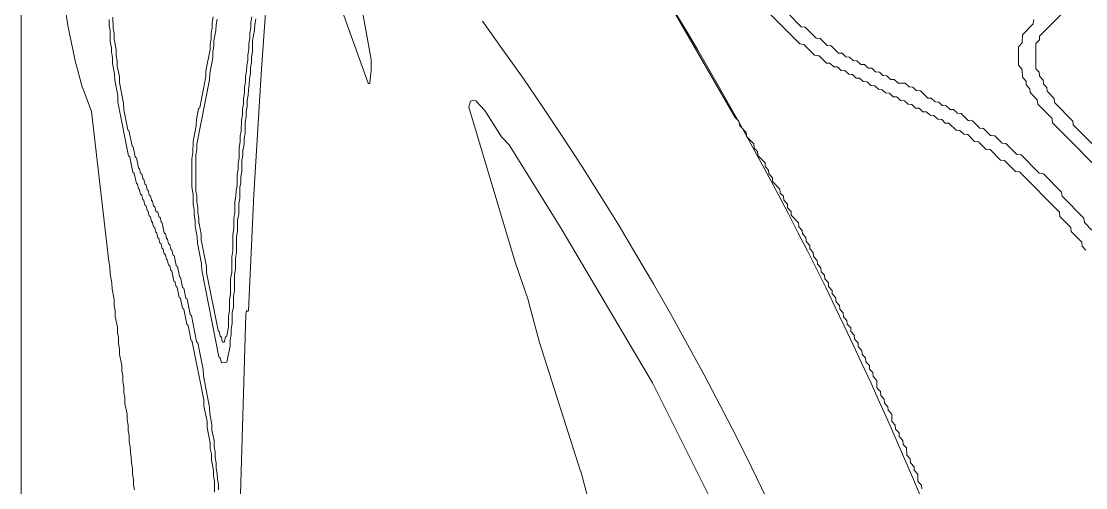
# Model space of a CAD drawing. Header units: inches. Extents: x 36 to 190, y -75 to 56.
# Drawn here: x 146.25 to 153.86, y -3.42 to -0.09 of the extents above; entities that cross this region are included whole.
import ezdxf

# ---------------------------------------------------------------- set-up
doc = ezdxf.new("R2010")
doc.units = ezdxf.units.IN
for name, color, linetype, lineweight in [('01_ORIGINAL_CAD', 7, 'CONTINUOUS', 20), ('02_APPROVED_PDF_OUTLINES', 7, 'CONTINUOUS', 15), ('03_ADDED_AREAS_SAME_COMPOSITION', 7, 'CONTINUOUS', 15)]:
    doc.layers.add(name, color=color, linetype=linetype, lineweight=lineweight)

# ---------------------------------------------------------------- blocks, each defined once
blk = doc.blocks.new('06_WAVES')
at = {"layer": '01_ORIGINAL_CAD'}
blk.add_line((36.2477, 17.9065), (36.2477, 55.9005), dxfattribs=at)
blk.add_lwpolyline([(44.2832, 37.0838, 0.090917), (40.9305, 45.9685, -0.652582), (40.9305, 49.0108, -0.158741), (45.0035, 48.4251, -0.098355), (47.824, 46.2028), (47.7547, 46.078)], format="xyb", dxfattribs=at)
blk.add_arc((22.064, 33.1953), 21.6191, 354.05829, 36.03187, dxfattribs=at)
at = {"layer": '02_APPROVED_PDF_OUTLINES'}
for points in [[(43.9042, 44.4184), (43.8537, 44.4709), (43.8533, 44.4714), (43.853, 44.4719), (43.8527, 44.4724), (43.8524, 44.473), (43.8522, 44.4736), (43.8521, 44.4742), (43.848, 44.5035), (43.6942, 44.6586), (43.6938, 44.659), (43.6935, 44.6595), (43.6932, 44.6599), (43.6929, 44.6604), (43.6927, 44.6609), (43.6926, 44.6615), (43.6925, 44.662), (43.6884, 44.6912), (43.5582, 44.8225), (43.5293, 44.8266), (43.5287, 44.8267), (43.5282, 44.8269), (43.5277, 44.8271), (43.5272, 44.8273), (43.5267, 44.8276), (43.5263, 44.828), (43.5259, 44.8283), (43.3987, 44.9566), (43.3697, 44.9607), (43.3692, 44.9608), (43.3687, 44.961), (43.3682, 44.9612), (43.3677, 44.9614), (43.3672, 44.9617), (43.3667, 44.962), (43.3663, 44.9624), (43.2902, 45.0388), (43.2637, 45.0411), (43.2631, 45.0412), (43.2626, 45.0413), (43.262, 45.0415), (43.2615, 45.0418), (43.2609, 45.0421), (43.2605, 45.0425), (43.26, 45.0429), (43.2105, 45.0924), (43.184, 45.0947), (43.1834, 45.0948), (43.1828, 45.095), (43.1823, 45.0952), (43.1817, 45.0954), (43.1812, 45.0957), (43.1807, 45.0961), (43.1803, 45.0965), (43.1308, 45.146), (43.1043, 45.1484), (43.1037, 45.1484), (43.1031, 45.1486), (43.1025, 45.1488), (43.102, 45.149), (43.1015, 45.1493), (43.101, 45.1497), (43.1005, 45.1501), (43.051, 45.1996), (43.0245, 45.202), (43.0239, 45.2021), (43.0234, 45.2022), (43.0228, 45.2024), (43.0222, 45.2027), (43.0217, 45.203), (43.0213, 45.2033), (43.0208, 45.2037), (42.9713, 45.2533), (42.9448, 45.2556), (42.9442, 45.2557), (42.9437, 45.2558), (42.9431, 45.256), (42.9426, 45.2562), (42.9421, 45.2565), (42.9416, 45.2568), (42.9412, 45.2572), (42.9157, 45.2813), (42.8919, 45.2824), (42.8913, 45.2824), (42.8907, 45.2826), (42.8901, 45.2827), (42.8896, 45.283), (42.889, 45.2833), (42.8885, 45.2836), (42.8881, 45.284), (42.8626, 45.3081), (42.8388, 45.3092), (42.8382, 45.3092), (42.8376, 45.3094), (42.837, 45.3095), (42.8364, 45.3098), (42.8359, 45.3101), (42.8354, 45.3104), (42.8349, 45.3108), (42.8095, 45.3349), (42.7856, 45.336), (42.785, 45.336), (42.7844, 45.3362), (42.7838, 45.3363), (42.7833, 45.3366), (42.7827, 45.3369), (42.7822, 45.3372), (42.7818, 45.3376), (42.7563, 45.3617), (42.7325, 45.3628), (42.7319, 45.3628), (42.7314, 45.3629), (42.7309, 45.3631), (42.7303, 45.3633), (42.7298, 45.3635), (42.7294, 45.3638), (42.7289, 45.3642), (42.7285, 45.3645), (42.679, 45.4141), (42.6525, 45.4164), (42.6519, 45.4165), (42.6514, 45.4166), (42.6508, 45.4168), (42.6503, 45.4171), (42.6498, 45.4173), (42.6493, 45.4177), (42.6489, 45.418), (42.6234, 45.4422), (42.5996, 45.4432), (42.599, 45.4433), (42.5984, 45.4434), (42.5978, 45.4436), (42.5973, 45.4438), (42.5967, 45.4441), (42.5962, 45.4444), (42.5958, 45.4448), (42.5704, 45.4689), (42.5201, 45.47), (42.5195, 45.47), (42.519, 45.4701), (42.5184, 45.4702), (42.5179, 45.4704), (42.5174, 45.4707), (42.5169, 45.4709), (42.5165, 45.4713), (42.5161, 45.4716), (42.4906, 45.4957), (42.4668, 45.4968), (42.4662, 45.4968), (42.4656, 45.497), (42.465, 45.4971), (42.4644, 45.4974), (42.4639, 45.4977), (42.4634, 45.498), (42.4629, 45.4984), (42.4375, 45.5225), (42.4137, 45.5236), (42.4131, 45.5236), (42.4126, 45.5237), (42.412, 45.5239), (42.4115, 45.5241), (42.411, 45.5243), (42.4105, 45.5246), (42.4101, 45.5249), (42.4097, 45.5253), (42.3868, 45.5481), (42.3603, 45.5504), (42.3597, 45.5505), (42.3591, 45.5506), (42.3586, 45.5508), (42.3581, 45.551), (42.3576, 45.5513), (42.3571, 45.5516), (42.3567, 45.552), (42.3312, 45.5761), (42.3074, 45.5772), (42.3068, 45.5772), (42.3062, 45.5774), (42.3056, 45.5775), (42.305, 45.5778), (42.3045, 45.5781), (42.304, 45.5784), (42.3035, 45.5788), (42.2781, 45.6029), (42.2542, 45.604), (42.2536, 45.604), (42.253, 45.6042), (42.2524, 45.6043), (42.2519, 45.6046), (42.2513, 45.6049), (42.2508, 45.6052), (42.2504, 45.6056), (42.2249, 45.6297), (42.2011, 45.6308), (42.2005, 45.6308), (42.1999, 45.631), (42.1993, 45.6311), (42.1987, 45.6314), (42.1982, 45.6317), (42.1977, 45.632), (42.1972, 45.6324), (42.1718, 45.6565), (42.148, 45.6576), (42.1474, 45.6576), (42.1468, 45.6578), (42.1462, 45.6579), (42.1456, 45.6582), (42.1451, 45.6585), (42.1446, 45.6588), (42.1441, 45.6592), (42.1186, 45.6833), (42.0948, 45.6844), (42.0943, 45.6844), (42.0937, 45.6845), (42.0932, 45.6847), (42.0927, 45.6849), (42.0922, 45.6851), (42.0917, 45.6854), (42.0913, 45.6858), (42.0908, 45.6861), (42.0413, 45.7357), (42.0148, 45.738), (42.0142, 45.7381), (42.0136, 45.7382), (42.0131, 45.7384), (42.0125, 45.7387), (42.012, 45.739), (42.0115, 45.7394), (42.0111, 45.7398), (41.9616, 45.7893), (41.9351, 45.7916), (41.9345, 45.7917), (41.9339, 45.7919), (41.9333, 45.7921), (41.9328, 45.7923), (41.9323, 45.7926), (41.9318, 45.793), (41.9314, 45.7934), (41.8552, 45.8697), (41.8288, 45.8721), (41.8282, 45.8722), (41.8276, 45.8723), (41.827, 45.8725), (41.8265, 45.8728), (41.8259, 45.8731), (41.8255, 45.8734), (41.825, 45.8738), (41.7274, 45.9723)], [(44.0566, 44.8824), (43.7728, 45.1686), (43.7724, 45.1691), (43.7721, 45.1696), (43.7718, 45.1701), (43.7715, 45.1706), (43.7713, 45.1712), (43.7712, 45.1717), (43.7711, 45.1723), (43.7688, 45.1991), (43.6398, 45.3296), (43.6394, 45.33), (43.639, 45.3305), (43.6387, 45.331), (43.6385, 45.3315), (43.6383, 45.3321), (43.6382, 45.3327), (43.6381, 45.3333), (43.6357, 45.3601), (43.5865, 45.4101), (43.5861, 45.4105), (43.5858, 45.411), (43.5855, 45.4116), (43.5852, 45.4122), (43.585, 45.4128), (43.5849, 45.4134), (43.5848, 45.414), (43.5837, 45.4382), (43.5598, 45.4638), (43.5594, 45.4643), (43.5591, 45.4648), (43.5588, 45.4653), (43.5585, 45.4659), (43.5584, 45.4665), (43.5582, 45.4671), (43.5582, 45.4677), (43.5571, 45.4918), (43.5331, 45.5175), (43.5328, 45.5179), (43.5324, 45.5184), (43.5322, 45.5189), (43.5319, 45.5194), (43.5318, 45.52), (43.5316, 45.5205), (43.5315, 45.5211), (43.5292, 45.5479), (43.5066, 45.5711), (43.5062, 45.5715), (43.5059, 45.572), (43.5056, 45.5725), (43.5053, 45.573), (43.5051, 45.5735), (43.505, 45.5741), (43.5049, 45.5747), (43.5049, 45.5752), (43.5045, 45.7508), (43.5046, 45.7514), (43.5046, 45.7519), (43.5048, 45.7525), (43.505, 45.753), (43.5052, 45.7535), (43.5055, 45.754), (43.5058, 45.7545), (43.5061, 45.7549), (43.53, 45.7806), (43.531, 45.8048), (43.531, 45.8053), (43.5311, 45.8058), (43.5313, 45.8064), (43.5315, 45.8069), (43.5317, 45.8074), (43.532, 45.8079), (43.5323, 45.8083), (43.5327, 45.8087), (43.8449, 46.1252)], [(43.4902, 45.9257), (43.4862, 45.8965), (43.4861, 45.8959), (43.486, 45.8954), (43.4858, 45.8949), (43.4855, 45.8944), (43.4852, 45.8939), (43.4849, 45.8935), (43.4845, 45.8931), (43.4092, 45.8163), (43.4069, 45.7628), (43.4068, 45.7622), (43.4067, 45.7616), (43.4066, 45.7611), (43.4063, 45.7605), (43.4061, 45.76), (43.4058, 45.7595), (43.4054, 45.7591), (43.3807, 45.7307), (43.3807, 45.5979), (43.4059, 45.5666), (43.4063, 45.5661), (43.4066, 45.5657), (43.4068, 45.5651), (43.407, 45.5646), (43.4071, 45.5641), (43.4072, 45.5635), (43.4073, 45.563), (43.4084, 45.512), (43.4324, 45.4864), (43.4327, 45.486), (43.4331, 45.4855), (43.4334, 45.4849), (43.4336, 45.4844), (43.4338, 45.4838), (43.4339, 45.4832), (43.434, 45.4826), (43.435, 45.4584), (43.459, 45.4328), (43.4594, 45.4323), (43.4597, 45.4319), (43.46, 45.4314), (43.4602, 45.4308), (43.4604, 45.4303), (43.4605, 45.4297), (43.4606, 45.4292), (43.4629, 45.4024), (43.5121, 45.3524), (43.5126, 45.3519), (43.5129, 45.3514), (43.5132, 45.3508), (43.5135, 45.3502), (43.5137, 45.3496), (43.5138, 45.349), (43.5179, 45.3198), (43.6185, 45.2183), (43.6189, 45.2179), (43.6192, 45.2174), (43.6195, 45.217), (43.6198, 45.2165), (43.62, 45.216), (43.6201, 45.2154), (43.6202, 45.2149), (43.6243, 45.1857), (44.047, 44.7594)], [(41.5523, 46.0161), (41.8154, 45.7508), (41.8444, 45.7466), (41.8449, 45.7465), (41.8455, 45.7464), (41.846, 45.7462), (41.8465, 45.7459), (41.8469, 45.7456), (41.8474, 45.7453), (41.8478, 45.7449), (41.9218, 45.6703), (41.9507, 45.6662), (41.9513, 45.6661), (41.9519, 45.6659), (41.9525, 45.6657), (41.9531, 45.6653), (41.9536, 45.665), (41.9541, 45.6646), (42.0061, 45.6137), (42.0299, 45.6126), (42.0305, 45.6126), (42.0311, 45.6125), (42.0317, 45.6123), (42.0322, 45.612), (42.0328, 45.6118), (42.0333, 45.6114), (42.0337, 45.611), (42.0592, 45.5869), (42.083, 45.5858), (42.0836, 45.5858), (42.0842, 45.5857), (42.0848, 45.5855), (42.0854, 45.5852), (42.0859, 45.585), (42.0864, 45.5846), (42.0869, 45.5842), (42.1123, 45.5601), (42.1361, 45.559), (42.1368, 45.559), (42.1374, 45.5589), (42.1379, 45.5587), (42.1385, 45.5584), (42.139, 45.5582), (42.1395, 45.5578), (42.14, 45.5574), (42.1655, 45.5333), (42.1893, 45.5322), (42.1899, 45.5322), (42.1905, 45.5321), (42.1911, 45.5319), (42.1916, 45.5316), (42.1922, 45.5313), (42.1927, 45.531), (42.1932, 45.5306), (42.2186, 45.5065), (42.2424, 45.5054), (42.243, 45.5054), (42.2435, 45.5053), (42.2441, 45.5051), (42.2446, 45.5049), (42.2451, 45.5047), (42.2455, 45.5044), (42.246, 45.5041), (42.2464, 45.5037), (42.2693, 45.481), (42.2958, 45.4786), (42.2964, 45.4785), (42.297, 45.4784), (42.2975, 45.4782), (42.298, 45.478), (42.2985, 45.4777), (42.299, 45.4774), (42.2994, 45.477), (42.3249, 45.4529), (42.3487, 45.4518), (42.3493, 45.4518), (42.3499, 45.4517), (42.3505, 45.4515), (42.3511, 45.4512), (42.3516, 45.4509), (42.3521, 45.4506), (42.3526, 45.4502), (42.378, 45.4261), (42.4018, 45.425), (42.4024, 45.425), (42.4029, 45.4249), (42.4035, 45.4247), (42.404, 45.4245), (42.4045, 45.4243), (42.405, 45.424), (42.4054, 45.4237), (42.4058, 45.4233), (42.4287, 45.4006), (42.4553, 45.3982), (42.4558, 45.3981), (42.4564, 45.398), (42.4569, 45.3978), (42.4574, 45.3976), (42.4579, 45.3973), (42.4584, 45.397), (42.4589, 45.3966), (42.4843, 45.3725), (42.5081, 45.3714), (42.5087, 45.3714), (42.5093, 45.3713), (42.5099, 45.3711), (42.5105, 45.3708), (42.511, 45.3705), (42.5115, 45.3702), (42.512, 45.3698), (42.5374, 45.3457), (42.5613, 45.3446), (42.5619, 45.3446), (42.5625, 45.3445), (42.5631, 45.3443), (42.5636, 45.344), (42.5642, 45.3437), (42.5647, 45.3434), (42.5651, 45.343), (42.5906, 45.3189), (42.6144, 45.3178), (42.615, 45.3178), (42.6156, 45.3177), (42.6162, 45.3175), (42.6168, 45.3172), (42.6173, 45.3169), (42.6178, 45.3166), (42.6183, 45.3162), (42.6437, 45.2921), (42.6675, 45.291), (42.6682, 45.291), (42.6688, 45.2909), (42.6693, 45.2907), (42.6699, 45.2904), (42.6704, 45.2901), (42.6709, 45.2898), (42.6714, 45.2894), (42.6969, 45.2653), (42.7207, 45.2642), (42.7212, 45.2642), (42.7218, 45.2641), (42.7223, 45.2639), (42.7228, 45.2637), (42.7233, 45.2635), (42.7238, 45.2632), (42.7242, 45.2629), (42.7246, 45.2625), (42.7476, 45.2398), (42.7741, 45.2374), (42.7747, 45.2373), (42.7752, 45.2372), (42.7758, 45.237), (42.7763, 45.2368), (42.7768, 45.2365), (42.7773, 45.2362), (42.7777, 45.2358), (42.8031, 45.2117), (42.827, 45.2106), (42.8276, 45.2106), (42.8282, 45.2105), (42.8288, 45.2103), (42.8293, 45.21), (42.8299, 45.2097), (42.8304, 45.2094), (42.8308, 45.209), (42.8563, 45.1849), (42.8801, 45.1838), (42.8807, 45.1838), (42.8812, 45.1837), (42.8817, 45.1835), (42.8823, 45.1833), (42.8828, 45.1831), (42.8832, 45.1828), (42.8837, 45.1825), (42.8841, 45.1821), (42.9336, 45.1325), (42.9601, 45.1302), (42.9607, 45.1301), (42.9612, 45.13), (42.9618, 45.1298), (42.9623, 45.1296), (42.9628, 45.1293), (42.9633, 45.129), (42.9637, 45.1286), (42.9892, 45.1045), (43.013, 45.1034), (43.0135, 45.1034), (43.0141, 45.1033), (43.0146, 45.1031), (43.0151, 45.1029), (43.0156, 45.1027), (43.0161, 45.1024), (43.0165, 45.102), (43.017, 45.1017), (43.0665, 45.0521), (43.093, 45.0498), (43.0936, 45.0497), (43.0942, 45.0496), (43.0947, 45.0494), (43.0953, 45.0491), (43.0958, 45.0488), (43.0963, 45.0484), (43.0967, 45.048), (43.1462, 44.9985), (43.1727, 44.9962), (43.1733, 44.9961), (43.1739, 44.9959), (43.1745, 44.9957), (43.175, 44.9955), (43.1755, 44.9952), (43.176, 44.9948), (43.1764, 44.9944), (43.2504, 44.9198), (43.2794, 44.9157), (43.2799, 44.9156), (43.2804, 44.9154), (43.281, 44.9152), (43.2814, 44.915), (43.2819, 44.9147), (43.2824, 44.9144), (43.2828, 44.914), (43.3589, 44.8376), (43.3854, 44.8353), (43.386, 44.8352), (43.3866, 44.8351), (43.3871, 44.8349), (43.3877, 44.8346), (43.3882, 44.8343), (43.3887, 44.8339), (43.3891, 44.8335), (43.6729, 44.5473), (43.6733, 44.5469), (43.6737, 44.5464), (43.674, 44.5459), (43.6742, 44.5454), (43.6744, 44.5448), (43.6745, 44.5442), (43.6746, 44.5436), (43.677, 44.5168), (43.7528, 44.44), (43.7532, 44.4396), (43.7535, 44.4391), (43.7538, 44.4386), (43.7541, 44.438), (43.7542, 44.4375), (43.7544, 44.4369), (43.7545, 44.4363), (43.7568, 44.4095), (43.8326, 44.3327), (43.833, 44.3322), (43.8334, 44.3317), (43.8337, 44.3312), (43.8339, 44.3306), (43.8341, 44.33), (43.8343, 44.3294), (43.8343, 44.3288), (43.8354, 44.3046), (43.8594, 44.2789), (43.8597, 44.2785), (43.8601, 44.278), (43.8603, 44.2775), (43.8606, 44.277), (43.8607, 44.2765), (43.8609, 44.2759), (43.861, 44.2754)], [(42.6877, 42.568), (42.6854, 42.5949), (42.6628, 42.618), (42.6624, 42.6184), (42.6621, 42.6189), (42.6618, 42.6194), (42.6615, 42.6199), (42.6614, 42.6204), (42.6612, 42.621), (42.6611, 42.6215), (42.6611, 42.6221), (42.6599, 42.673), (42.636, 42.6986), (42.6356, 42.6991), (42.6353, 42.6996), (42.635, 42.7001), (42.6347, 42.7007), (42.6346, 42.7013), (42.6344, 42.7018), (42.6344, 42.7024), (42.6333, 42.7266), (42.6093, 42.7523), (42.609, 42.7527), (42.6087, 42.7532), (42.6084, 42.7537), (42.6081, 42.7542), (42.608, 42.7547), (42.6078, 42.7553), (42.6078, 42.7559), (42.6054, 42.7827), (42.5828, 42.8058), (42.5824, 42.8063), (42.5821, 42.8067), (42.5818, 42.8072), (42.5816, 42.8077), (42.5814, 42.8082), (42.5812, 42.8088), (42.5811, 42.8093), (42.5811, 42.8099), (42.5799, 42.8608), (42.556, 42.8864), (42.5556, 42.8869), (42.5553, 42.8874), (42.555, 42.8879), (42.5547, 42.8885), (42.5546, 42.8891), (42.5545, 42.8897), (42.5544, 42.8903), (42.5533, 42.9144), (42.5294, 42.9401), (42.529, 42.9406), (42.5286, 42.9411), (42.5283, 42.9416), (42.5281, 42.9422), (42.5279, 42.9427), (42.5278, 42.9433), (42.5278, 42.9439), (42.5267, 42.9681), (42.5027, 42.9938), (42.5023, 42.9942), (42.502, 42.9947), (42.5017, 42.9952), (42.5015, 42.9957), (42.5013, 42.9962), (42.5012, 42.9968), (42.5011, 42.9973), (42.4988, 43.0242), (42.4762, 43.0473), (42.4758, 43.0477), (42.4755, 43.0482), (42.4752, 43.0487), (42.4749, 43.0492), (42.4747, 43.0497), (42.4746, 43.0503), (42.4745, 43.0508), (42.4745, 43.0514), (42.4733, 43.1023), (42.4494, 43.1279), (42.449, 43.1284), (42.4486, 43.1289), (42.4483, 43.1294), (42.4481, 43.13), (42.4479, 43.1306), (42.4478, 43.1311), (42.4478, 43.1318), (42.4467, 43.1559), (42.4227, 43.1816), (42.4223, 43.182), (42.422, 43.1825), (42.4217, 43.1831), (42.4215, 43.1836), (42.4213, 43.1842), (42.4212, 43.1848), (42.4211, 43.1854), (42.42, 43.2096), (42.3961, 43.2352), (42.3957, 43.2357), (42.3954, 43.2361), (42.3951, 43.2366), (42.3949, 43.2372), (42.3947, 43.2377), (42.3946, 43.2382), (42.3945, 43.2388), (42.3921, 43.2656), (42.3695, 43.2888), (42.3691, 43.2892), (42.3688, 43.2897), (42.3685, 43.2902), (42.3683, 43.2907), (42.3681, 43.2912), (42.3679, 43.2917), (42.3679, 43.2923), (42.3678, 43.2929), (42.3666, 43.3438), (42.3427, 43.3694), (42.3424, 43.3698), (42.342, 43.3703), (42.3418, 43.3708), (42.3415, 43.3713), (42.3413, 43.3719), (42.3412, 43.3724), (42.3411, 43.373), (42.3388, 43.3998), (42.3162, 43.423), (42.3158, 43.4234), (42.3154, 43.4239), (42.3151, 43.4245), (42.3148, 43.4251), (42.3147, 43.4257), (42.3145, 43.4263), (42.3145, 43.4269), (42.3134, 43.4511), (42.2894, 43.4767), (42.289, 43.4772), (42.2887, 43.4777), (42.2884, 43.4782), (42.2882, 43.4788), (42.288, 43.4794), (42.2879, 43.4799), (42.2878, 43.4806), (42.2868, 43.5047), (42.2628, 43.5304), (42.2624, 43.5308), (42.2621, 43.5313), (42.2618, 43.5319), (42.2615, 43.5324), (42.2614, 43.533), (42.2612, 43.5336), (42.2612, 43.5342), (42.2601, 43.5584), (42.2361, 43.584), (42.2358, 43.5845), (42.2354, 43.585), (42.2351, 43.5855), (42.2349, 43.5861), (42.2347, 43.5867), (42.2346, 43.5873), (42.2345, 43.5879), (42.2335, 43.612), (42.2095, 43.6377), (42.2091, 43.6381), (42.2088, 43.6386), (42.2085, 43.6391), (42.2083, 43.6396), (42.2081, 43.6402), (42.208, 43.6407), (42.2079, 43.6413), (42.2056, 43.6681), (42.1829, 43.6913), (42.1825, 43.6917), (42.1822, 43.6922), (42.1819, 43.6928), (42.1816, 43.6934), (42.1814, 43.694), (42.1813, 43.6946), (42.1812, 43.6952), (42.1802, 43.7194), (42.1562, 43.745), (42.1558, 43.7455), (42.1555, 43.746), (42.1552, 43.7465), (42.1549, 43.7471), (42.1548, 43.7477), (42.1547, 43.7482), (42.1546, 43.7489), (42.1535, 43.773), (42.1296, 43.7987), (42.1292, 43.7991), (42.1288, 43.7996), (42.1285, 43.8002), (42.1283, 43.8007), (42.1281, 43.8013), (42.128, 43.8019), (42.128, 43.8025), (42.1269, 43.8267), (42.1029, 43.8523), (42.1025, 43.8528), (42.1022, 43.8533), (42.1019, 43.8538), (42.1017, 43.8544), (42.1015, 43.855), (42.1014, 43.8556), (42.1013, 43.8562), (42.1002, 43.8803), (42.0763, 43.906), (42.0759, 43.9065), (42.0755, 43.907), (42.0752, 43.9075), (42.075, 43.9081), (42.0748, 43.9086), (42.0747, 43.9092), (42.0747, 43.9098), (42.0736, 43.934), (42.0496, 43.9597), (42.0492, 43.9601), (42.0489, 43.9606), (42.0486, 43.9612), (42.0484, 43.9617), (42.0482, 43.9623), (42.0481, 43.9629), (42.048, 43.9635), (42.0469, 43.9877), (42.023, 44.0133), (42.0226, 44.0138), (42.0222, 44.0143), (42.022, 44.0148), (42.0217, 44.0154), (42.0215, 44.016), (42.0214, 44.0166), (42.0214, 44.0172), (42.0203, 44.0413), (41.9963, 44.067), (41.996, 44.0674), (41.9956, 44.0679), (41.9954, 44.0684), (41.9951, 44.0689), (41.9949, 44.0694), (41.9948, 44.07), (41.9947, 44.0706), (41.9924, 44.0974), (41.9698, 44.1206), (41.9694, 44.121), (41.969, 44.1215), (41.9687, 44.1221), (41.9684, 44.1226), (41.9683, 44.1232), (41.9681, 44.1239), (41.9681, 44.1245), (41.967, 44.1486), (41.943, 44.1743), (41.9426, 44.1748), (41.9423, 44.1753), (41.942, 44.1758), (41.9418, 44.1764), (41.9416, 44.1769), (41.9415, 44.1775), (41.9414, 44.1781), (41.9403, 44.2023), (41.9164, 44.228), (41.916, 44.2284), (41.9157, 44.2289), (41.9154, 44.2294), (41.9152, 44.2299), (41.915, 44.2304), (41.9149, 44.231), (41.9148, 44.2315), (41.9124, 44.2584), (41.8898, 44.2815), (41.8894, 44.282), (41.8891, 44.2825), (41.8888, 44.2831), (41.8885, 44.2836), (41.8883, 44.2842), (41.8882, 44.2848), (41.8881, 44.2855), (41.8871, 44.3096), (41.8631, 44.3353), (41.8627, 44.3357), (41.8624, 44.3362), (41.8621, 44.3367), (41.8619, 44.3372), (41.8617, 44.3377), (41.8616, 44.3383), (41.8615, 44.3389), (41.8591, 44.3657), (41.8365, 44.3889), (41.8361, 44.3893), (41.8358, 44.3898), (41.8355, 44.3904), (41.8352, 44.3909), (41.835, 44.3915), (41.8349, 44.3922), (41.8348, 44.3928), (41.8338, 44.4169), (41.8098, 44.4426), (41.8094, 44.4431), (41.8091, 44.4436), (41.8088, 44.4441), (41.8085, 44.4447), (41.8084, 44.4452), (41.8083, 44.4458), (41.8082, 44.4464), (41.8071, 44.4705), (41.7566, 44.523), (41.7562, 44.5235), (41.7559, 44.524), (41.7556, 44.5245), (41.7553, 44.5251), (41.7551, 44.5257), (41.755, 44.5263), (41.755, 44.5269), (41.7539, 44.5511), (41.7299, 44.5767), (41.7295, 44.5772), (41.7292, 44.5777), (41.7289, 44.5782), (41.7287, 44.5788), (41.7285, 44.5794), (41.7284, 44.58), (41.7283, 44.5806), (41.7272, 44.6047), (41.7033, 44.6304), (41.7029, 44.6308), (41.7026, 44.6313), (41.7023, 44.6318), (41.7021, 44.6323), (41.7019, 44.6329), (41.7018, 44.6334), (41.7017, 44.634), (41.6993, 44.6608), (41.6767, 44.684), (41.6763, 44.6844), (41.6759, 44.685), (41.6756, 44.6855), (41.6754, 44.6861), (41.6752, 44.6867), (41.6751, 44.6873), (41.675, 44.6879), (41.6739, 44.712), (41.6234, 44.7645), (41.623, 44.7649), (41.6227, 44.7655), (41.6224, 44.766), (41.6221, 44.7666), (41.622, 44.7672), (41.6218, 44.7678), (41.6218, 44.7684), (41.6207, 44.7925), (41.5967, 44.8182), (41.5964, 44.8186), (41.596, 44.8191), (41.5958, 44.8196), (41.5955, 44.8201), (41.5953, 44.8207), (41.5952, 44.8212), (41.5951, 44.8218), (41.5928, 44.8486), (41.5702, 44.8718), (41.5698, 44.8722), (41.5694, 44.8728), (41.5691, 44.8733), (41.5688, 44.8739), (41.5687, 44.8745), (41.5685, 44.8751), (41.5685, 44.8757), (41.5674, 44.8998), (41.5169, 44.9523), (41.5165, 44.9527), (41.5161, 44.9533), (41.5158, 44.9538), (41.5156, 44.9544), (41.5154, 44.955), (41.5153, 44.9556), (41.5152, 44.9562), (41.5142, 44.9803), (41.4902, 45.006), (41.4898, 45.0064), (41.4895, 45.0069), (41.4892, 45.0074), (41.489, 45.0079), (41.4888, 45.0085), (41.4887, 45.009), (41.4886, 45.0096), (41.4862, 45.0364), (41.4371, 45.0864), (41.4367, 45.0868), (41.4363, 45.0873), (41.436, 45.0878), (41.4358, 45.0883), (41.4356, 45.0889), (41.4354, 45.0895), (41.4354, 45.0901), (41.433, 45.1169), (41.3884, 45.1622), (41.388, 45.1626), (41.3877, 45.1631), (41.3874, 45.1636), (41.3872, 45.1641), (41.387, 45.1646), (41.3868, 45.1652), (41.38, 45.1971), (41.3544, 45.2233), (41.354, 45.2237), (41.3537, 45.2241), (41.3535, 45.2245), (40.9262, 45.964)]]:
    blk.add_lwpolyline(points, dxfattribs=at)
at = {"layer": '03_ADDED_AREAS_SAME_COMPOSITION'}
for points in [[(36.8763, 45.924), (36.8771, 45.8826), (36.8839, 45.8473), (36.884, 45.8468), (36.8841, 45.8462), (36.8844, 45.7696), (36.8917, 45.7306), (36.8918, 45.7301), (36.8918, 45.7296), (36.8921, 45.6919), (36.8994, 45.6529), (36.8995, 45.6524), (36.8995, 45.6519), (36.9002, 45.6105), (36.9148, 45.5363), (36.9149, 45.5358), (36.9149, 45.5353), (36.9162, 45.4906), (36.9379, 45.3808), (36.938, 45.3803), (36.938, 45.3798), (36.9393, 45.3351), (37.0156, 44.9493), (37.0227, 44.9443), (37.0231, 44.9439), (37.0235, 44.9435), (37.0239, 44.9431), (37.0242, 44.9426), (37.0245, 44.9421), (37.0247, 44.9416), (37.0249, 44.9411), (37.0251, 44.9405), (37.0464, 44.8327), (37.0534, 44.8277), (37.0539, 44.8273), (37.0543, 44.827), (37.0547, 44.8265), (37.055, 44.8261), (37.0553, 44.8256), (37.0555, 44.8251), (37.0557, 44.8246), (37.0558, 44.824), (37.0706, 44.7518), (37.0743, 44.751), (37.0749, 44.7508), (37.0754, 44.7506), (37.0759, 44.7504), (37.0764, 44.7501), (37.0769, 44.7497), (37.0773, 44.7493), (37.0777, 44.7489), (37.078, 44.7485), (37.0783, 44.748), (37.0785, 44.7474), (37.0787, 44.7469), (37.0789, 44.7463), (37.0859, 44.713), (37.0897, 44.7121), (37.0902, 44.712), (37.0908, 44.7118), (37.0913, 44.7115), (37.0918, 44.7112), (37.0922, 44.7109), (37.0927, 44.7105), (37.093, 44.7101), (37.0934, 44.7096), (37.0937, 44.7091), (37.0939, 44.7086), (37.0941, 44.7081), (37.0943, 44.7075), (37.1013, 44.6741), (37.1051, 44.6733), (37.1056, 44.6732), (37.1061, 44.673), (37.1067, 44.6727), (37.1071, 44.6724), (37.1076, 44.6721), (37.108, 44.6717), (37.1084, 44.6712), (37.1088, 44.6708), (37.1091, 44.6703), (37.1093, 44.6698), (37.1095, 44.6692), (37.1096, 44.6687), (37.1167, 44.6353), (37.1204, 44.6345), (37.121, 44.6343), (37.1215, 44.6341), (37.122, 44.6339), (37.1225, 44.6336), (37.123, 44.6332), (37.1234, 44.6328), (37.1238, 44.6324), (37.1241, 44.6319), (37.1244, 44.6315), (37.1247, 44.6309), (37.1249, 44.6304), (37.125, 44.6298), (37.1321, 44.5964), (37.1358, 44.5956), (37.1364, 44.5955), (37.1369, 44.5953), (37.1374, 44.595), (37.1379, 44.5947), (37.1384, 44.5944), (37.1388, 44.594), (37.1392, 44.5935), (37.1395, 44.5931), (37.1398, 44.5926), (37.1401, 44.5921), (37.1403, 44.5915), (37.1404, 44.591), (37.1469, 44.5588), (37.1523, 44.5564), (37.1528, 44.5562), (37.1533, 44.5559), (37.1538, 44.5555), (37.1542, 44.5551), (37.1546, 44.5547), (37.1549, 44.5543), (37.1552, 44.5538), (37.1554, 44.5533), (37.1556, 44.5527), (37.1558, 44.5522), (37.1628, 44.5188), (37.1666, 44.518), (37.1671, 44.5178), (37.1676, 44.5176), (37.1682, 44.5174), (37.1687, 44.5171), (37.1691, 44.5167), (37.1695, 44.5163), (37.1699, 44.5159), (37.1703, 44.5154), (37.1706, 44.5149), (37.1708, 44.5144), (37.171, 44.5139), (37.1711, 44.5133), (37.1782, 44.4799), (37.1819, 44.4791), (37.1825, 44.479), (37.183, 44.4788), (37.1836, 44.4785), (37.184, 44.4782), (37.1845, 44.4779), (37.1849, 44.4775), (37.1853, 44.477), (37.1857, 44.4766), (37.186, 44.4761), (37.1862, 44.4756), (37.1864, 44.475), (37.1865, 44.4744), (37.193, 44.4423), (37.1985, 44.4399), (37.199, 44.4397), (37.1994, 44.4394), (37.1999, 44.439), (37.2003, 44.4386), (37.2007, 44.4382), (37.201, 44.4377), (37.2013, 44.4373), (37.2016, 44.4367), (37.2018, 44.4362), (37.2019, 44.4357), (37.2089, 44.4023), (37.2127, 44.4015), (37.2132, 44.4013), (37.2138, 44.4011), (37.2143, 44.4008), (37.2148, 44.4005), (37.2152, 44.4002), (37.2157, 44.3998), (37.216, 44.3994), (37.2164, 44.3989), (37.2167, 44.3984), (37.2169, 44.3979), (37.2171, 44.3974), (37.2173, 44.3968), (37.2243, 44.3634), (37.2281, 44.3626), (37.2286, 44.3625), (37.2292, 44.3623), (37.2297, 44.362), (37.2302, 44.3617), (37.2306, 44.3614), (37.231, 44.361), (37.2314, 44.3606), (37.2318, 44.3601), (37.2321, 44.3596), (37.2323, 44.3591), (37.2325, 44.3585), (37.2327, 44.358), (37.2397, 44.3246), (37.2434, 44.3238), (37.244, 44.3236), (37.2445, 44.3234), (37.245, 44.3232), (37.2455, 44.3229), (37.246, 44.3225), (37.2464, 44.3221), (37.2468, 44.3217), (37.2471, 44.3213), (37.2474, 44.3208), (37.2477, 44.3202), (37.2479, 44.3197), (37.248, 44.3192), (37.2551, 44.2858), (37.2588, 44.2849), (37.2594, 44.2848), (37.2599, 44.2846), (37.2604, 44.2843), (37.2609, 44.284), (37.2614, 44.2837), (37.2618, 44.2833), (37.2622, 44.2829), (37.2625, 44.2824), (37.2628, 44.2819), (37.2631, 44.2814), (37.2633, 44.2809), (37.2634, 44.2803), (37.2704, 44.2469), (37.2742, 44.2461), (37.2747, 44.246), (37.2753, 44.2458), (37.2758, 44.2455), (37.2763, 44.2452), (37.2768, 44.2448), (37.2772, 44.2445), (37.2776, 44.244), (37.2779, 44.2436), (37.2782, 44.2431), (37.2785, 44.2425), (37.2787, 44.242), (37.2788, 44.2414), (37.2853, 44.2093), (37.2907, 44.2069), (37.2912, 44.2066), (37.2917, 44.2063), (37.2922, 44.206), (37.2926, 44.2056), (37.2929, 44.2052), (37.2933, 44.2047), (37.2936, 44.2042), (37.2938, 44.2037), (37.294, 44.2032), (37.2942, 44.2026), (37.3012, 44.1693), (37.3049, 44.1684), (37.3055, 44.1683), (37.306, 44.1681), (37.3066, 44.1678), (37.307, 44.1675), (37.3075, 44.1672), (37.3079, 44.1668), (37.3083, 44.1664), (37.3086, 44.1659), (37.3089, 44.1654), (37.3092, 44.1649), (37.3094, 44.1644), (37.3095, 44.1638), (37.3166, 44.1304), (37.3203, 44.1296), (37.3209, 44.1294), (37.3214, 44.1292), (37.3219, 44.129), (37.3224, 44.1287), (37.3229, 44.1283), (37.3233, 44.1279), (37.3237, 44.1275), (37.324, 44.127), (37.3243, 44.1265), (37.3246, 44.126), (37.3248, 44.1255), (37.3249, 44.1249), (37.3391, 44.0539), (37.3445, 44.0515), (37.345, 44.0513), (37.3455, 44.051), (37.346, 44.0506), (37.3464, 44.0502), (37.3468, 44.0498), (37.3471, 44.0494), (37.3474, 44.0489), (37.3476, 44.0484), (37.3478, 44.0478), (37.348, 44.0473), (37.355, 44.0139), (37.3588, 44.0131), (37.3593, 44.0129), (37.3599, 44.0127), (37.3604, 44.0125), (37.3609, 44.0121), (37.3613, 44.0118), (37.3618, 44.0114), (37.3622, 44.011), (37.3625, 44.0105), (37.3628, 44.01), (37.363, 44.0095), (37.3632, 44.0089), (37.3634, 44.0084), (37.3775, 43.9374), (37.383, 43.935), (37.3835, 43.9347), (37.384, 43.9344), (37.3844, 43.9341), (37.3849, 43.9337), (37.3852, 43.9333), (37.3856, 43.9328), (37.3859, 43.9323), (37.3861, 43.9318), (37.3863, 43.9312), (37.3864, 43.9307), (37.4006, 43.8597), (37.4061, 43.8573), (37.4066, 43.857), (37.4071, 43.8567), (37.4075, 43.8564), (37.4079, 43.856), (37.4083, 43.8555), (37.4087, 43.8551), (37.4089, 43.8546), (37.4092, 43.8541), (37.4094, 43.8535), (37.4095, 43.853), (37.4309, 43.7451), (37.4379, 43.7401), (37.4383, 43.7398), (37.4387, 43.7394), (37.4391, 43.7389), (37.4394, 43.7385), (37.4397, 43.738), (37.44, 43.7375), (37.4401, 43.737), (37.4403, 43.7364), (37.4621, 43.6266), (37.4676, 43.6242), (37.4681, 43.6239), (37.4686, 43.6236), (37.4691, 43.6232), (37.4695, 43.6228), (37.4699, 43.6224), (37.4702, 43.622), (37.4705, 43.6215), (37.4707, 43.6209), (37.4709, 43.6204), (37.4711, 43.6198), (37.5532, 43.2051), (37.5533, 43.2046), (37.5533, 43.204), (37.554, 43.1626), (37.5763, 43.0496), (37.5764, 43.0491), (37.5764, 43.0486), (37.5771, 43.0071), (37.5994, 42.8941), (37.5995, 42.8936), (37.5995, 42.893), (37.5998, 42.8553), (37.6071, 42.8163), (37.6072, 42.8158), (37.6072, 42.8153), (37.6079, 42.7739), (37.6225, 42.6997), (37.6226, 42.6992), (37.6226, 42.6986), (37.6229, 42.6609), (37.6302, 42.6219), (37.6303, 42.6214), (37.6303, 42.6208), (37.6307, 42.5443)], [(37.0579, 42.5613), (37.0511, 42.5966), (37.051, 42.5971), (37.0509, 42.5976), (37.0506, 42.6353), (37.0433, 42.6744), (37.0433, 42.6749), (37.0432, 42.6754), (37.0429, 42.7131), (37.0356, 42.7521), (37.0356, 42.7526), (37.0355, 42.7531), (37.0348, 42.7945), (37.0279, 42.8298), (37.0278, 42.8304), (37.0278, 42.8309), (37.0275, 42.8686), (37.0202, 42.9076), (37.0201, 42.9081), (37.0201, 42.9086), (37.0194, 42.9501), (37.0125, 42.9853), (37.0124, 42.9859), (37.0124, 42.9864), (37.0121, 43.0241), (37.0048, 43.0631), (37.0047, 43.0637), (37.0047, 43.0642), (37.0044, 43.1019), (36.9894, 43.1797), (36.9893, 43.1803), (36.9893, 43.1808), (36.9889, 43.2185), (36.9817, 43.2575), (36.9816, 43.258), (36.9816, 43.2586), (36.9812, 43.2963), (36.974, 43.3353), (36.9739, 43.3358), (36.9739, 43.3363), (36.9731, 43.3777), (36.9663, 43.413), (36.9662, 43.4135), (36.9662, 43.4141), (36.9658, 43.4518), (36.9509, 43.5296), (36.9508, 43.5302), (36.9507, 43.5307), (36.9504, 43.5684), (36.9431, 43.6074), (36.9431, 43.6079), (36.943, 43.6084), (36.9423, 43.6498), (36.9354, 43.6851), (36.9354, 43.6857), (36.9353, 43.6862), (36.935, 43.7239), (36.92, 43.8018), (36.9199, 43.8023), (36.9199, 43.8029), (36.9196, 43.8405), (36.9123, 43.8796), (36.9122, 43.8801), (36.9122, 43.8806), (36.9115, 43.922), (36.8969, 43.9961), (36.8968, 43.9967), (36.8968, 43.9972), (36.8961, 44.0386), (36.8828, 44.106), (36.8828, 44.1065), (36.8827, 44.1069), (36.8807, 44.1552), (36.873, 44.1946), (36.8729, 44.1951), (36.7491, 45.268), (36.6869, 45.4333), (36.6867, 45.4338), (36.6307, 45.6402), (36.6306, 45.6406), (36.5815, 45.8829), (36.5815, 45.8832), (36.54, 46.1568)], [(38.665, 46.1134), (38.7505, 45.6385), (38.7505, 45.638), (38.7506, 45.6375), (38.7506, 45.5632), (38.7505, 45.5626), (38.7405, 45.4719), (38.7404, 45.4713), (38.7402, 45.4707), (38.74, 45.4701), (38.7398, 45.4696), (38.7394, 45.4691), (38.7391, 45.4686), (38.7387, 45.4682), (38.7382, 45.4678), (38.7377, 45.4675), (38.7372, 45.4672), (38.7367, 45.4669), (38.7361, 45.4667), (38.7355, 45.4666), (38.7349, 45.4665), (38.7343, 45.4665), (38.7337, 45.4666), (38.7332, 45.4667), (38.7326, 45.4668), (38.732, 45.4671), (38.7315, 45.4673), (38.731, 45.4677), (38.7305, 45.468), (38.7301, 45.4685), (38.7297, 45.4689), (38.7294, 45.4694), (38.7291, 45.4699), (38.7289, 45.4705), (38.0987, 47.2228)], [(38.0242, 46.3796), (37.9631, 45.5342), (37.912, 44.6725), (37.8732, 43.8445), (37.8732, 43.844), (37.8731, 43.8434), (37.8729, 43.8428), (37.8727, 43.8423), (37.8724, 43.8418), (37.8721, 43.8413), (37.8717, 43.8408), (37.8713, 43.8404), (37.8709, 43.84), (37.8704, 43.8397), (37.8699, 43.8394), (37.8693, 43.8392), (37.8687, 43.839), (37.8682, 43.8389), (37.8676, 43.8388), (37.867, 43.8388), (37.8664, 43.8389), (37.8658, 43.839), (37.8653, 43.8392), (37.8647, 43.8394), (37.8642, 43.8397), (37.8583, 43.8431), (37.8529, 43.8151), (37.8001, 41.9666)], [(37.6577, 42.561), (37.6574, 42.5987), (37.6501, 42.6377), (37.6501, 42.6383), (37.65, 42.6388), (37.6497, 42.6765), (37.6424, 42.7155), (37.6423, 42.716), (37.6423, 42.7165), (37.642, 42.7542), (37.6347, 42.7933), (37.6346, 42.7938), (37.6346, 42.7943), (37.6343, 42.832), (37.627, 42.871), (37.6269, 42.8715), (37.6269, 42.872), (37.6262, 42.9134), (37.6116, 42.9876), (37.6115, 42.9881), (37.6115, 42.9887), (37.6112, 43.0264), (37.5962, 43.1042), (37.5961, 43.1047), (37.5961, 43.1052), (37.5948, 43.1499), (37.55, 43.3763), (37.5499, 43.3768), (37.5499, 43.3773), (37.5486, 43.422), (37.5107, 43.6135), (37.5037, 43.6185), (37.5033, 43.6189), (37.5029, 43.6193), (37.5025, 43.6197), (37.5022, 43.6202), (37.5019, 43.6206), (37.5016, 43.6212), (37.5014, 43.6217), (37.5013, 43.6222), (37.4646, 43.8078), (37.4575, 43.8128), (37.4571, 43.8132), (37.4567, 43.8136), (37.4563, 43.814), (37.456, 43.8144), (37.4557, 43.8149), (37.4555, 43.8154), (37.4553, 43.816), (37.4552, 43.8165), (37.4333, 43.9264), (37.4278, 43.9288), (37.4273, 43.929), (37.4268, 43.9293), (37.4264, 43.9297), (37.426, 43.9301), (37.4256, 43.9305), (37.4253, 43.931), (37.425, 43.9315), (37.4247, 43.932), (37.4245, 43.9325), (37.4244, 43.9331), (37.4102, 44.0041), (37.4048, 44.0065), (37.4043, 44.0067), (37.4038, 44.007), (37.4033, 44.0074), (37.4029, 44.0078), (37.4025, 44.0082), (37.4022, 44.0087), (37.4019, 44.0092), (37.4016, 44.0097), (37.4015, 44.0102), (37.4013, 44.0108), (37.3871, 44.0818), (37.3817, 44.0842), (37.3812, 44.0844), (37.3807, 44.0847), (37.3802, 44.0851), (37.3798, 44.0855), (37.3794, 44.0859), (37.3791, 44.0864), (37.3788, 44.0869), (37.3786, 44.0874), (37.3784, 44.0879), (37.3782, 44.0885), (37.3641, 44.1595), (37.3586, 44.1619), (37.3581, 44.1621), (37.3576, 44.1624), (37.3572, 44.1628), (37.3568, 44.1632), (37.3564, 44.1636), (37.356, 44.1641), (37.3557, 44.1646), (37.3555, 44.1651), (37.3553, 44.1656), (37.3552, 44.1662), (37.341, 44.2372), (37.3356, 44.2396), (37.335, 44.2398), (37.3346, 44.2401), (37.3341, 44.2405), (37.3337, 44.2409), (37.3333, 44.2413), (37.333, 44.2418), (37.3327, 44.2422), (37.3325, 44.2427), (37.3323, 44.2433), (37.3321, 44.2438), (37.3251, 44.2772), (37.3213, 44.278), (37.3208, 44.2782), (37.3202, 44.2784), (37.3197, 44.2786), (37.3192, 44.2789), (37.3188, 44.2793), (37.3184, 44.2797), (37.318, 44.2801), (37.3176, 44.2806), (37.3173, 44.2811), (37.3171, 44.2816), (37.3169, 44.2821), (37.3167, 44.2827), (37.3097, 44.3161), (37.306, 44.3169), (37.3054, 44.317), (37.3049, 44.3172), (37.3043, 44.3175), (37.3039, 44.3178), (37.3034, 44.3181), (37.303, 44.3185), (37.3026, 44.3189), (37.3022, 44.3194), (37.302, 44.3199), (37.3017, 44.3204), (37.3015, 44.3209), (37.3014, 44.3215), (37.2943, 44.3549), (37.2906, 44.3557), (37.29, 44.3559), (37.2895, 44.3561), (37.289, 44.3563), (37.2885, 44.3566), (37.288, 44.357), (37.2876, 44.3573), (37.2872, 44.3578), (37.2869, 44.3582), (37.2866, 44.3587), (37.2863, 44.3592), (37.2861, 44.3598), (37.286, 44.3603), (37.279, 44.3937), (37.2752, 44.3946), (37.2746, 44.3947), (37.2741, 44.3949), (37.2736, 44.3952), (37.2731, 44.3955), (37.2726, 44.3958), (37.2722, 44.3962), (37.2718, 44.3966), (37.2715, 44.3971), (37.2712, 44.3976), (37.2709, 44.3981), (37.2707, 44.3987), (37.2706, 44.3992), (37.2564, 44.4702), (37.251, 44.4726), (37.2505, 44.4729), (37.25, 44.4732), (37.2495, 44.4735), (37.2491, 44.4739), (37.2487, 44.4743), (37.2484, 44.4748), (37.2481, 44.4753), (37.2479, 44.4758), (37.2477, 44.4763), (37.2475, 44.4769), (37.2405, 44.5103), (37.2368, 44.5111), (37.2362, 44.5112), (37.2357, 44.5114), (37.2351, 44.5117), (37.2347, 44.512), (37.2342, 44.5123), (37.2338, 44.5127), (37.2334, 44.5131), (37.233, 44.5136), (37.2328, 44.5141), (37.2325, 44.5146), (37.2323, 44.5152), (37.2322, 44.5157), (37.2252, 44.5486), (37.2143, 44.5498), (37.2138, 44.5499), (37.2132, 44.55), (37.2127, 44.5502), (37.2121, 44.5505), (37.2116, 44.5508), (37.2112, 44.5511), (37.2107, 44.5515), (37.2104, 44.5519), (37.21, 44.5524), (37.2097, 44.5529), (37.2095, 44.5534), (37.2093, 44.554), (37.2091, 44.5545), (37.2021, 44.5879), (37.1983, 44.5887), (37.1978, 44.5889), (37.1972, 44.5891), (37.1967, 44.5893), (37.1962, 44.5896), (37.1958, 44.59), (37.1953, 44.5904), (37.195, 44.5908), (37.1946, 44.5913), (37.1943, 44.5917), (37.1941, 44.5923), (37.1939, 44.5928), (37.1937, 44.5934), (37.1867, 44.6267), (37.1829, 44.6276), (37.1824, 44.6277), (37.1818, 44.6279), (37.1813, 44.6282), (37.1808, 44.6285), (37.1804, 44.6288), (37.1799, 44.6292), (37.1796, 44.6297), (37.1792, 44.6301), (37.1789, 44.6306), (37.1787, 44.6311), (37.1785, 44.6317), (37.1783, 44.6322), (37.1719, 44.6644), (37.1664, 44.6668), (37.1659, 44.667), (37.1654, 44.6673), (37.165, 44.6677), (37.1646, 44.6681), (37.1642, 44.6685), (37.1638, 44.6689), (37.1636, 44.6694), (37.1633, 44.6699), (37.1631, 44.6705), (37.163, 44.671), (37.1559, 44.7044), (37.1522, 44.7052), (37.1516, 44.7054), (37.1511, 44.7056), (37.1506, 44.7058), (37.1501, 44.7061), (37.1496, 44.7065), (37.1492, 44.7069), (37.1488, 44.7073), (37.1485, 44.7078), (37.1482, 44.7083), (37.1479, 44.7088), (37.1477, 44.7093), (37.1476, 44.7099), (37.1406, 44.7433), (37.1368, 44.7441), (37.1363, 44.7442), (37.1357, 44.7444), (37.1352, 44.7447), (37.1347, 44.745), (37.1343, 44.7453), (37.1338, 44.7457), (37.1335, 44.7461), (37.1331, 44.7466), (37.1328, 44.7471), (37.1326, 44.7476), (37.1324, 44.7481), (37.1322, 44.7487), (37.1252, 44.7821), (37.1214, 44.7829), (37.1209, 44.7831), (37.1203, 44.7833), (37.1198, 44.7835), (37.1193, 44.7838), (37.1189, 44.7842), (37.1185, 44.7845), (37.1181, 44.785), (37.1177, 44.7854), (37.1174, 44.7859), (37.1172, 44.7864), (37.117, 44.787), (37.1168, 44.7875), (37.1098, 44.8209), (37.1061, 44.8217), (37.1055, 44.8219), (37.105, 44.8221), (37.1045, 44.8223), (37.104, 44.8226), (37.1035, 44.823), (37.1031, 44.8234), (37.1027, 44.8238), (37.1024, 44.8243), (37.1021, 44.8248), (37.1018, 44.8253), (37.1016, 44.8258), (37.1015, 44.8264), (37.0944, 44.8598), (37.0907, 44.8606), (37.0901, 44.8607), (37.0896, 44.8609), (37.0891, 44.8612), (37.0886, 44.8615), (37.0881, 44.8618), (37.0877, 44.8622), (37.0873, 44.8627), (37.087, 44.8631), (37.0867, 44.8636), (37.0864, 44.8642), (37.0862, 44.8647), (37.0861, 44.8653), (37.0719, 44.9362), (37.0665, 44.9387), (37.066, 44.9389), (37.0655, 44.9392), (37.065, 44.9396), (37.0646, 44.94), (37.0642, 44.9404), (37.0639, 44.9409), (37.0636, 44.9414), (37.0633, 44.9419), (37.0631, 44.9424), (37.063, 44.943), (37.0488, 45.0139), (37.0434, 45.0164), (37.0429, 45.0166), (37.0424, 45.0169), (37.0419, 45.0173), (37.0415, 45.0177), (37.0411, 45.0181), (37.0408, 45.0186), (37.0405, 45.0191), (37.0403, 45.0196), (37.0401, 45.0201), (37.0399, 45.0207), (37.0181, 45.1305), (37.0126, 45.1329), (37.0121, 45.1332), (37.0116, 45.1335), (37.0112, 45.1338), (37.0107, 45.1342), (37.0104, 45.1347), (37.01, 45.1351), (37.0097, 45.1356), (37.0095, 45.1361), (37.0093, 45.1367), (37.0092, 45.1372), (36.9809, 45.2799), (36.9808, 45.2804), (36.9808, 45.2809), (36.9795, 45.3257), (36.9501, 45.4743), (36.95, 45.4748), (36.95, 45.4753), (36.9493, 45.5168), (36.9347, 45.5909), (36.9346, 45.5915), (36.9346, 45.592), (36.9343, 45.6297), (36.927, 45.6687), (36.9269, 45.6692), (36.9269, 45.6697), (36.9262, 45.7111), (36.9116, 45.7853), (36.9115, 45.7858), (36.9115, 45.7864), (36.9111, 45.8241), (36.9039, 45.8631), (36.9038, 45.8636), (36.9038, 45.8642), (36.9034, 45.9408)], [(37.8978, 45.9446), (37.8905, 45.9055), (37.8902, 45.8678), (37.8902, 45.8673), (37.8901, 45.8667), (37.8829, 45.8277), (37.8826, 45.79), (37.8825, 45.7894), (37.8825, 45.7889), (37.8756, 45.7535), (37.8749, 45.7121), (37.8749, 45.7116), (37.8748, 45.7111), (37.8676, 45.672), (37.8673, 45.6343), (37.8672, 45.6338), (37.8672, 45.6332), (37.8603, 45.5979), (37.8596, 45.5565), (37.8596, 45.556), (37.8595, 45.5555), (37.8523, 45.5164), (37.852, 45.4787), (37.8519, 45.4782), (37.8519, 45.4776), (37.845, 45.4423), (37.8443, 45.4008), (37.8443, 45.4003), (37.8442, 45.3998), (37.837, 45.3608), (37.8367, 45.3231), (37.8366, 45.3225), (37.8366, 45.322), (37.8297, 45.2866), (37.829, 45.2452), (37.829, 45.2447), (37.8289, 45.2442), (37.8217, 45.2051), (37.8214, 45.1286), (37.8214, 45.128), (37.8213, 45.1275), (37.8144, 45.0921), (37.8137, 45.0507), (37.8137, 45.0502), (37.8136, 45.0497), (37.8064, 45.0106), (37.8061, 44.934), (37.8061, 44.9335), (37.806, 44.9329), (37.7991, 44.8976), (37.7984, 44.8562), (37.7984, 44.8557), (37.7983, 44.8552), (37.7911, 44.8161), (37.7908, 44.7395), (37.7908, 44.739), (37.7907, 44.7384), (37.7839, 44.7031), (37.7832, 44.6616), (37.7831, 44.6611), (37.7831, 44.6606), (37.7758, 44.6216), (37.7755, 44.545), (37.7755, 44.5445), (37.7754, 44.544), (37.7679, 44.5008), (37.7679, 44.4283), (37.7679, 44.4278), (37.7678, 44.4272), (37.7605, 44.3882), (37.7603, 44.2727), (37.7602, 44.2722), (37.7602, 44.2717), (37.7527, 44.2285), (37.7526, 44.1171), (37.7526, 44.1166), (37.7525, 44.1161), (37.7451, 44.0729), (37.745, 43.9615), (37.745, 43.9609), (37.7449, 43.9604), (37.7377, 43.9213), (37.7374, 43.8448), (37.7374, 43.8442), (37.7373, 43.8437), (37.73, 43.8046), (37.7297, 43.7281), (37.7297, 43.7275), (37.7296, 43.7269), (37.7168, 43.6619), (37.7167, 43.6613), (37.7165, 43.6608), (37.7163, 43.6603), (37.716, 43.6598), (37.7156, 43.6593), (37.7152, 43.6589), (37.7148, 43.6585), (37.7144, 43.6581), (37.7139, 43.6578), (37.7134, 43.6576), (37.7128, 43.6574), (37.7123, 43.6572), (37.7085, 43.6564), (37.7015, 43.6229), (37.7013, 43.6223), (37.7011, 43.6218), (37.7009, 43.6212), (37.7006, 43.6207), (37.7002, 43.6203), (37.6998, 43.6199), (37.6994, 43.6195), (37.6989, 43.6191), (37.6984, 43.6188), (37.6979, 43.6186), (37.6973, 43.6184), (37.6968, 43.6182), (37.6962, 43.6181), (37.6956, 43.6181), (37.6916, 43.6181), (37.691, 43.6181), (37.6904, 43.6182), (37.6898, 43.6183), (37.6893, 43.6185), (37.6887, 43.6188), (37.6882, 43.6191), (37.6878, 43.6194), (37.6873, 43.6198), (37.6869, 43.6203), (37.6866, 43.6207), (37.6863, 43.6212), (37.686, 43.6217), (37.6858, 43.6223), (37.6857, 43.6229), (37.6786, 43.6563), (37.6749, 43.6571), (37.6743, 43.6572), (37.6738, 43.6574), (37.6733, 43.6577), (37.6728, 43.658), (37.6723, 43.6583), (37.6719, 43.6587), (37.6715, 43.6591), (37.6712, 43.6596), (37.6709, 43.6601), (37.6706, 43.6606), (37.6704, 43.6611), (37.6703, 43.6617), (37.6633, 43.6951), (37.6595, 43.6959), (37.6589, 43.6961), (37.6584, 43.6963), (37.6579, 43.6965), (37.6574, 43.6968), (37.6569, 43.6972), (37.6565, 43.6976), (37.6561, 43.698), (37.6558, 43.6985), (37.6555, 43.699), (37.6552, 43.6995), (37.655, 43.7), (37.6549, 43.7006), (37.5728, 44.1153), (37.5727, 44.1159), (37.5727, 44.1164), (37.5719, 44.1578), (37.5343, 44.3486), (37.5342, 44.3491), (37.5342, 44.3496), (37.5334, 44.391), (37.5189, 44.4652), (37.5188, 44.4657), (37.5188, 44.4663), (37.5184, 44.504), (37.5112, 44.543), (37.5111, 44.5435), (37.5111, 44.5441), (37.5107, 44.5817), (37.5034, 44.6208), (37.5034, 44.6213), (37.5033, 44.6218), (37.5026, 44.6632), (37.4957, 44.6985), (37.4957, 44.699), (37.4956, 44.6996), (37.4955, 44.954), (37.4956, 44.9546), (37.4956, 44.9551), (37.5029, 44.9942), (37.5032, 45.0319), (37.5032, 45.0324), (37.5033, 45.033), (37.5939, 45.4932), (37.5952, 45.538), (37.5952, 45.5384), (37.5953, 45.5389), (37.6175, 45.6521), (37.6181, 45.6935), (37.6182, 45.694), (37.6182, 45.6945), (37.6255, 45.7336), (37.6258, 45.7713), (37.6258, 45.7719), (37.6259, 45.7724), (37.6404, 45.8467), (37.6411, 45.8881), (37.6411, 45.8886), (37.6412, 45.8891), (37.6485, 45.9282)], [(37.6213, 45.9435), (37.614, 45.9044), (37.6137, 45.8667), (37.6137, 45.8662), (37.6136, 45.8657), (37.6064, 45.8266), (37.6061, 45.7889), (37.606, 45.7884), (37.606, 45.7879), (37.5987, 45.7488), (37.5984, 45.7111), (37.5984, 45.7106), (37.5983, 45.71), (37.5685, 45.5579), (37.5678, 45.5165), (37.5677, 45.5159), (37.5677, 45.5154), (37.5242, 45.2947), (37.524, 45.2942), (37.5239, 45.2936), (37.5236, 45.2931), (37.5233, 45.2926), (37.523, 45.2921), (37.5226, 45.2917), (37.5222, 45.2913), (37.5218, 45.291), (37.5213, 45.2907), (37.5208, 45.2904), (37.5153, 45.2879), (37.5, 45.2109), (37.4988, 45.1661), (37.4987, 45.1656), (37.4987, 45.1651), (37.4765, 45.052), (37.4758, 44.9717), (37.4758, 44.9712), (37.4757, 44.9707), (37.4682, 44.9276), (37.4682, 44.7299), (37.4758, 44.6826), (37.4759, 44.6821), (37.4759, 44.6816), (37.4763, 44.6051), (37.4835, 44.566), (37.4836, 44.5655), (37.4836, 44.565), (37.484, 44.5273), (37.4913, 44.4883), (37.4913, 44.4878), (37.4914, 44.4873), (37.4921, 44.4459), (37.5066, 44.3717), (37.5067, 44.3712), (37.5068, 44.3707), (37.508, 44.326), (37.5374, 44.1774), (37.5375, 44.1769), (37.5376, 44.1764), (37.5388, 44.1317), (37.6614, 43.5126), (37.6684, 43.5076), (37.6689, 43.5072), (37.6693, 43.5068), (37.6697, 43.5063), (37.67, 43.5058), (37.6703, 43.5053), (37.6706, 43.5047), (37.6707, 43.5042), (37.679, 43.4703), (37.7179, 43.4734), (37.7411, 43.5912), (37.7418, 43.6327), (37.7419, 43.6332), (37.7419, 43.6336), (37.7492, 43.6727), (37.7495, 43.7104), (37.7495, 43.7109), (37.7496, 43.7115), (37.7568, 43.7505), (37.7571, 43.8271), (37.7571, 43.8276), (37.7572, 43.8282), (37.7645, 43.8672), (37.7647, 43.9438), (37.7648, 43.9443), (37.7648, 43.9448), (37.7723, 43.988), (37.7724, 44.0994), (37.7724, 44.0999), (37.7725, 44.1005), (37.7797, 44.1395), (37.78, 44.2161), (37.78, 44.2166), (37.7801, 44.2171), (37.7876, 44.2603), (37.7876, 44.3717), (37.7877, 44.3723), (37.7877, 44.3728), (37.795, 44.4119), (37.7953, 44.4884), (37.7953, 44.4889), (37.7953, 44.4894), (37.8028, 44.5326), (37.8029, 44.6051), (37.8029, 44.6057), (37.803, 44.6062), (37.8102, 44.6453), (37.8105, 44.7219), (37.8106, 44.7224), (37.8106, 44.723), (37.8175, 44.7583), (37.8182, 44.7997), (37.8182, 44.8002), (37.8183, 44.8007), (37.8255, 44.8398), (37.8258, 44.9164), (37.8259, 44.9169), (37.8259, 44.9175), (37.8328, 44.9528), (37.8335, 44.9943), (37.8335, 44.9948), (37.8336, 44.9953), (37.8408, 45.0343), (37.8411, 45.072), (37.8412, 45.0726), (37.8412, 45.0731), (37.8485, 45.1121), (37.8488, 45.1887), (37.8488, 45.1893), (37.8489, 45.1898), (37.8561, 45.2289), (37.8564, 45.2666), (37.8564, 45.2671), (37.8565, 45.2677), (37.8634, 45.303), (37.8641, 45.3444), (37.8641, 45.3449), (37.8642, 45.3454), (37.8714, 45.3845), (37.8717, 45.4222), (37.8717, 45.4227), (37.8718, 45.4233), (37.8787, 45.4586), (37.8794, 45.5001), (37.8794, 45.5006), (37.8795, 45.5011), (37.8867, 45.5401), (37.887, 45.5778), (37.887, 45.5783), (37.8871, 45.5789), (37.8944, 45.6179), (37.8947, 45.6556), (37.8947, 45.6562), (37.8948, 45.6567), (37.902, 45.6957), (37.9023, 45.7723), (37.9023, 45.7729), (37.9024, 45.7735), (37.9169, 45.8477), (37.9176, 45.8891), (37.9177, 45.8896), (37.9177, 45.8901), (37.925, 45.9292)], [(40.3285, 42.3939), (40.2489, 42.6938), (40.2486, 42.695), (39.9549, 43.6141), (39.8739, 43.9189), (39.8734, 43.9207), (39.7797, 44.1898), (39.4476, 45.2981), (39.4598, 45.341), (39.4814, 45.3488), (39.4991, 45.343), (39.5639, 45.2737), (39.682, 45.0864), (39.6849, 45.0827), (39.7362, 45.0278), (40.1097, 44.4301), (40.7618, 43.327), (41.2113, 42.4303)]]:
    blk.add_lwpolyline(points, dxfattribs=at)

msp = doc.modelspace()

# ---------------------------------------------------------------- block references
msp.add_blockref('06_WAVES', (110, -46))

doc.saveas('drawing.dxf')
